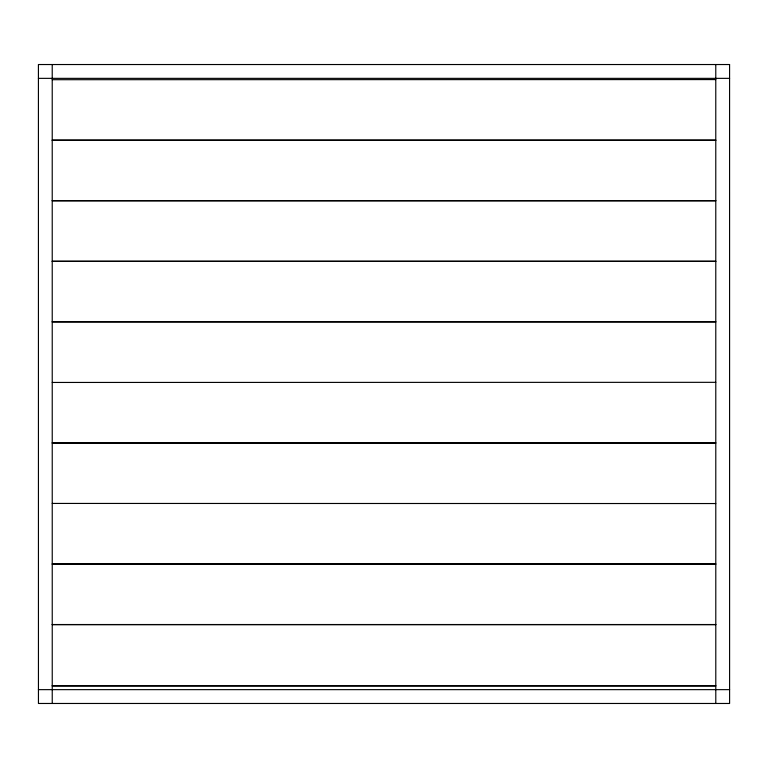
<?xml version="1.0" encoding="UTF-8"?>
<svg xmlns="http://www.w3.org/2000/svg" width="768" height="768" viewBox="0 0 768 768"><rect width="100%" height="100%" fill="white"/><g stroke="black" fill="none" stroke-linecap="round" stroke-linejoin="round"><path stroke-width="1.15" d="M38.4 78.355L729.6 78.355M52.224 79.709L715.776 79.584M52.224 140.141L715.776 140.141M52.224 140.256L715.776 140.256M52.224 200.688L715.776 200.688M52.224 200.803L715.776 200.803M52.224 261.235L715.776 261.235M52.224 261.35L715.776 261.35M52.224 321.782L715.776 321.782M52.224 321.907L715.776 321.907M52.224 382.454L715.776 382.33M52.224 442.886L715.776 442.886M52.224 443.002L715.776 443.002M52.224 503.434L715.776 503.549M52.224 563.981L715.776 563.981M52.224 564.096L715.776 564.096M52.224 624.528L715.776 624.528M52.224 624.653L715.776 624.653M52.224 685.795L715.776 685.795M52.224 685.91L715.776 685.91M38.4 689.645L729.6 689.645M715.795 703.469L715.776 64.531M52.224 64.531L52.243 703.469M729.581 64.531L38.419 64.531L38.448 703.469L729.6 703.469L729.581 64.531"/></g></svg>
